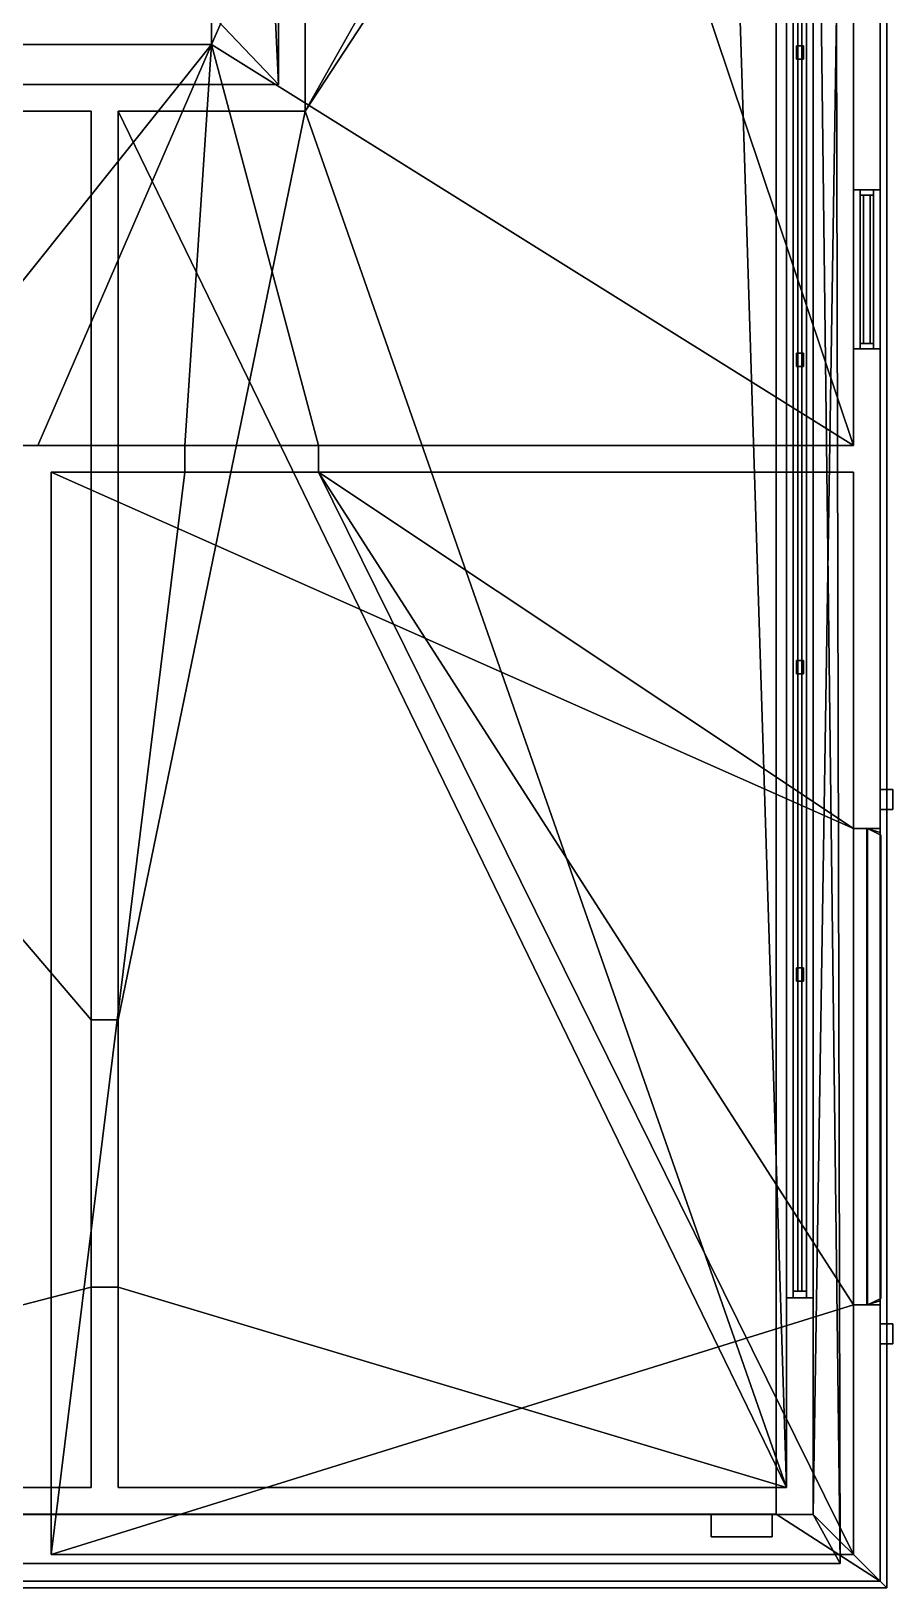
# Model space of a CAD drawing. Extents: x -7.1 to 5.5, y -11 to 12.
# Drawn here: x -0.96 to 5.48, y -11.05 to 0.6 of the extents above; entities that cross this region are included whole.
import ezdxf

# ---------------------------------------------------------------- set-up
doc = ezdxf.new("R2010")
doc.units = 0

msp = doc.modelspace()

# ---------------------------------------------------------------- linework, layer by layer
for points in [[(4.89, 7.2, 0.095), (4.89, 5.7, 0.095), (5.09, -10.867, 0.095), (5.04, 10.1, 0.095)], [(5.09, -10.867, 0.095), (5.09, -10.867, -0.005), (5.04, 10.1, -0.005), (5.04, 10.1, 0.095)], [(4.89, 7.2, 3.095), (4.89, 9.9, 3.295), (4.89, -10.5, 3.295), (4.89, 5.7, 3.095)], [(4.89, 9.9, 3.295), (5.14, 7.7, 3.295), (5.14, 5.7, 3.295), (4.89, -10.5, 3.295)], [(5.39, 5.7, 15.57), (5.44, 5.75, 15.57), (5.44, -11.05, 15.57), (5.39, -11, 15.57)], [(5.39, -11, 15.7), (5.44, -11.05, 15.7), (5.44, 5.75, 15.7), (5.39, 5.7, 15.7)], [(5.44, 5.75, 15.57), (5.44, 5.75, 15.7), (5.44, -11.05, 15.7), (5.44, -11.05, 15.57)], [(0.39, 0.5, 6.495), (0.39, 0.5, 3.495), (0.39, 5.7, 3.495), (0.39, 5.7, 6.495)], [(2.54, 5.4, 6.495), (0.39, 0.5, 6.495), (0.39, 5.7, 6.495)], [(2.54, 5.4, 3.495), (0.39, 5.7, 3.495), (0.39, 0.5, 3.495)], [(0.39, 0.5, 10.095), (0.39, 0.5, 7.095), (0.39, 5.7, 7.095), (0.39, 5.7, 10.095)], [(2.54, 5.4, 10.095), (0.39, 0.5, 10.095), (0.39, 5.7, 10.095)], [(2.54, 5.4, 7.095), (0.39, 5.7, 7.095), (0.39, 0.5, 7.095)], [(0.39, 0.5, 13.695), (0.39, 0.5, 10.695), (0.39, 5.7, 10.695), (0.39, 5.7, 13.695)], [(2.54, 5.4, 13.695), (0.39, 0.5, 13.695), (0.39, 5.7, 13.695)], [(2.54, 5.4, 10.695), (0.39, 5.7, 10.695), (0.39, 0.5, 10.695)], [(1.09, 0, 3.095), (1.09, 5.7, 3.095), (4.19, 5.5, 3.095)], [(1.09, 0, 0.095), (4.19, 5.5, 0.095), (4.19, 5.7, 0.095), (1.09, 5.7, 0.095)], [(1.09, 0, 3.095), (1.09, 0, 0.095), (1.09, 5.7, 0.095), (1.09, 5.7, 3.095)], [(5.39, -11, 15.826), (5.39, 5.7, 15.826), (4.612, 5.199, 15.826), (4.612, -10.499, 15.826)], [(4.89, 5.7, 3.095), (4.89, -10.5, 3.295), (4.89, -8.88, 2.87), (4.89, 5.13, 2.87)], [(4.89, -10.5, 3.295), (5.14, 5.7, 3.295), (5.39, 5.7, 3.295), (5.39, -11, 3.295)], [(4.89, -10.5, 0.095), (4.89, 5.7, 0.095), (4.89, 5.13, 0.42), (4.89, -8.88, 0.42)], [(4.89, 5.7, 0.095), (4.89, -10.5, 0.095), (5.09, -10.867, 0.095)], [(5.39, 5.7, 3.295), (5.39, 5.7, 3.495), (5.39, -11, 3.495), (5.39, -11, 3.295)], [(5.39, 5.7, 14.295), (5.39, 5.7, 15.826), (5.39, -11, 15.826), (5.39, -11, 14.295)], [(0.89, 0.2, 3.095), (-1.11, 2.3, 3.095), (-1.11, 5.5, 3.095), (0.89, 5.5, 3.095)], [(0.64, 5.5, 0.095), (-0.36, 5.5, 0.095), (-1.11, 2.3, 0.095), (0.89, 0.2, 0.095)], [(0.89, 0.2, 0.095), (0.89, 5.5, 0.095), (0.64, 5.5, 0.095)], [(0.89, 0.2, 0.095), (0.89, 0.2, 3.095), (0.89, 5.5, 3.095), (0.89, 5.5, 0.095)], [(1.09, 0, 3.095), (4.19, 5.5, 3.095), (4.69, 5.5, 3.095)], [(4.69, -10.3, 3.095), (1.09, 0, 3.095), (4.69, 5.5, 3.095)], [(4.69, -10.3, 0.095), (4.19, 5.5, 0.095), (1.09, 0, 0.095)], [(4.69, -10.3, 0.095), (4.69, 5.5, 0.095), (4.19, 5.5, 0.095)], [(4.69, -10.3, 3.095), (4.69, 5.5, 3.095), (4.69, 5.13, 2.87), (4.69, -8.88, 2.87)], [(4.69, -10.3, 0.095), (4.69, -8.88, 0.42), (4.69, 5.13, 0.42), (4.69, 5.5, 0.095)], [(2.54, 5.4, 6.495), (5.19, -2.5, 6.495), (0.39, 0.5, 6.495)], [(5.19, -2.5, 3.495), (2.54, 5.4, 3.495), (0.39, 0.5, 3.495)], [(2.54, 5.4, 10.095), (5.19, -2.5, 10.095), (0.39, 0.5, 10.095)], [(5.19, -2.5, 7.095), (2.54, 5.4, 7.095), (0.39, 0.5, 7.095)], [(2.54, 5.4, 13.695), (5.19, -2.5, 13.695), (0.39, 0.5, 13.695)], [(5.19, -2.5, 10.695), (2.54, 5.4, 10.695), (0.39, 0.5, 10.695)], [(5.19, -2.5, 3.495), (5.19, 1.45, 3.495), (2.54, 5.4, 3.495)], [(5.19, 1.45, 6.495), (5.19, -2.5, 6.495), (2.54, 5.4, 6.495)], [(5.19, -2.5, 7.095), (5.19, 1.45, 7.095), (2.54, 5.4, 7.095)], [(5.19, 1.45, 10.095), (5.19, -2.5, 10.095), (2.54, 5.4, 10.095)], [(5.19, -2.5, 10.695), (5.19, 1.45, 10.695), (2.54, 5.4, 10.695)], [(5.19, 1.45, 13.695), (5.19, -2.5, 13.695), (2.54, 5.4, 13.695)], [(-6.232, -10.499, 16.276), (4.612, -10.499, 16.276), (4.612, 5.199, 16.276), (-6.232, 5.199, 16.276)], [(4.612, 5.199, 15.826), (4.612, 5.199, 16.276), (4.612, -10.499, 16.276), (4.612, -10.499, 15.826)], [(4.89, -8.88, 2.87), (4.69, -8.88, 2.87), (4.69, 5.13, 2.87), (4.89, 5.13, 2.87)], [(4.89, -8.88, 0.42), (4.89, 5.13, 0.42), (4.69, 5.13, 0.42), (4.69, -8.88, 0.42)], [(4.74, 5.13, 2.87), (4.74, 5.08, 2.82), (4.74, -8.83, 2.82), (4.74, -8.88, 2.87)], [(4.74, -8.88, 0.42), (4.74, -8.83, 0.47), (4.74, 5.08, 0.47), (4.74, 5.13, 0.42)], [(4.84, -8.88, 2.87), (4.84, -8.83, 2.82), (4.84, 5.08, 2.82), (4.84, 5.13, 2.87)], [(4.84, 5.13, 0.42), (4.84, 5.08, 0.47), (4.84, -8.83, 0.47), (4.84, -8.88, 0.42)], [(4.74, 5.08, 0.47), (4.74, -8.83, 0.47), (4.84, -8.83, 0.47), (4.84, 5.08, 0.47)], [(4.84, -8.83, 2.82), (4.74, -8.83, 2.82), (4.74, 5.08, 2.82), (4.84, 5.08, 2.82)], [(4.775, -8.83, 0.47), (4.775, -8.83, 2.82), (4.775, 5.08, 2.82), (4.775, 5.08, 0.47)], [(4.805, -8.83, 0.47), (4.775, -8.83, 0.47), (4.775, 5.08, 0.47), (4.805, 5.08, 0.47)], [(4.805, -8.83, 2.82), (4.805, 5.08, 2.82), (4.775, 5.08, 2.82), (4.775, -8.83, 2.82)], [(4.805, 5.08, 0.47), (4.805, 5.08, 2.82), (4.805, -8.83, 2.82), (4.805, -8.83, 0.47)], [(-6.31, 0.2, 3.095), (-6.31, 2.3, 3.095), (-1.11, 2.3, 3.095), (0.89, 0.2, 3.095)], [(0.89, 0.2, 0.095), (-1.11, 2.3, 0.095), (-6.31, 2.3, 0.095), (-6.31, 0.2, 0.095)], [(5.19, -2.5, 3.495), (5.19, -1.778, 4.317), (5.19, -0.588, 4.317), (5.19, 1.45, 3.495)], [(5.19, 1.45, 6.495), (5.19, -0.588, 5.673), (5.19, -1.778, 5.673), (5.19, -2.5, 6.495)], [(5.19, 1.45, 3.495), (5.19, -0.588, 4.317), (5.19, -0.588, 5.673), (5.19, 1.45, 6.495)], [(5.19, -2.5, 7.095), (5.19, -1.778, 7.917), (5.19, -0.588, 7.917), (5.19, 1.45, 7.095)], [(5.19, 1.45, 10.095), (5.19, -0.588, 9.273), (5.19, -1.778, 9.273), (5.19, -2.5, 10.095)], [(5.19, 1.45, 7.095), (5.19, -0.588, 7.917), (5.19, -0.588, 9.273), (5.19, 1.45, 10.095)], [(5.19, -2.5, 10.695), (5.19, -1.778, 11.517), (5.19, -0.588, 11.517), (5.19, 1.45, 10.695)], [(5.19, 1.45, 13.695), (5.19, -0.588, 12.873), (5.19, -1.778, 12.873), (5.19, -2.5, 13.695)], [(5.19, 1.45, 10.695), (5.19, -0.588, 11.517), (5.19, -0.588, 12.873), (5.19, 1.45, 13.695)], [(5.39, 1.45, 7.095), (5.39, -0.588, 5.673), (5.39, -0.588, 4.317), (5.39, 1.45, 3.495)], [(5.39, 1.45, 3.495), (5.39, -0.588, 4.317), (5.39, -1.778, 4.317), (5.39, -5.367, 3.495)], [(5.39, -5.367, 7.095), (5.39, -1.778, 5.673), (5.39, -0.588, 5.673), (5.39, 1.45, 7.095)], [(5.39, 1.45, 10.695), (5.39, -0.588, 9.273), (5.39, -0.588, 7.917), (5.39, 1.45, 7.095)], [(5.39, 1.45, 7.095), (5.39, -0.588, 7.917), (5.39, -1.778, 7.917), (5.39, -5.367, 7.095)], [(5.39, -5.367, 10.695), (5.39, -1.778, 9.273), (5.39, -0.588, 9.273), (5.39, 1.45, 10.695)], [(5.39, 1.45, 10.695), (5.39, -0.588, 11.517), (5.39, -1.778, 11.517), (5.39, -5.367, 10.695)], [(5.39, 1.45, 14.295), (5.39, -0.588, 12.873), (5.39, -0.588, 11.517), (5.39, 1.45, 10.695)], [(5.39, -5.367, 14.295), (5.39, -1.778, 12.873), (5.39, -0.588, 12.873), (5.39, 1.45, 14.295)], [(-6.81, 0.5, 6.495), (-6.81, 0.5, 3.531), (0.39, 0.5, 3.495), (0.39, 0.5, 6.495)], [(0.39, 0.5, 3.495), (-6.81, 0.5, 3.531), (-3.01, -2.5, 3.495), (-2.01, -2.5, 3.495)], [(-0.91, -2.5, 6.495), (-6.81, -2.5, 6.495), (-6.81, 0.5, 6.495), (0.39, 0.5, 6.495)], [(-6.81, 0.5, 10.095), (-6.81, 0.5, 7.131), (0.39, 0.5, 7.095), (0.39, 0.5, 10.095)], [(0.39, 0.5, 7.095), (-6.81, 0.5, 7.131), (-3.01, -2.5, 7.095), (-2.01, -2.5, 7.095)], [(-0.91, -2.5, 10.095), (-6.81, -2.5, 10.095), (-6.81, 0.5, 10.095), (0.39, 0.5, 10.095)], [(-6.81, 0.5, 13.695), (-6.81, 0.5, 10.731), (0.39, 0.5, 10.695), (0.39, 0.5, 13.695)], [(0.39, 0.5, 10.695), (-6.81, 0.5, 10.731), (-3.01, -2.5, 10.695), (-2.01, -2.5, 10.695)], [(-0.91, -2.5, 13.695), (-6.81, -2.5, 13.695), (-6.81, 0.5, 13.695), (0.39, 0.5, 13.695)], [(-2.01, -2.5, 3.495), (0.19, -2.5, 3.495), (0.39, 0.5, 3.495)], [(-2.01, -2.5, 7.095), (0.19, -2.5, 7.095), (0.39, 0.5, 7.095)], [(-2.01, -2.5, 10.695), (0.19, -2.5, 10.695), (0.39, 0.5, 10.695)], [(5.19, -2.5, 6.495), (-0.91, -2.5, 6.495), (0.39, 0.5, 6.495)], [(5.19, -2.5, 10.095), (-0.91, -2.5, 10.095), (0.39, 0.5, 10.095)], [(5.19, -2.5, 13.695), (-0.91, -2.5, 13.695), (0.39, 0.5, 13.695)], [(0.19, -2.5, 3.495), (1.19, -2.5, 3.495), (0.39, 0.5, 3.495)], [(0.19, -2.5, 7.095), (1.19, -2.5, 7.095), (0.39, 0.5, 7.095)], [(0.19, -2.5, 10.695), (1.19, -2.5, 10.695), (0.39, 0.5, 10.695)], [(1.19, -2.5, 3.495), (5.19, -2.5, 3.495), (0.39, 0.5, 3.495)], [(1.19, -2.5, 7.095), (5.19, -2.5, 7.095), (0.39, 0.5, 7.095)], [(1.19, -2.5, 10.695), (5.19, -2.5, 10.695), (0.39, 0.5, 10.695)], [(4.763, 0.39, 2.82), (4.763, 0.49, 2.82), (4.763, 0.49, 0.47), (4.763, 0.39, 0.47)], [(4.763, 0.49, 2.82), (4.817, 0.49, 2.82), (4.817, 0.49, 0.47), (4.763, 0.49, 0.47)], [(4.817, 0.39, 0.47), (4.817, 0.49, 0.47), (4.817, 0.49, 2.82), (4.817, 0.39, 2.82)], [(4.763, 0.39, 2.82), (4.763, 0.39, 0.47), (4.817, 0.39, 0.47), (4.817, 0.39, 2.82)], [(-6.31, 0.2, 0.095), (-6.31, 0.2, 3.095), (0.89, 0.2, 3.095), (0.89, 0.2, 0.095)], [(-6.31, -10.3, 3.095), (-6.31, 0, 3.095), (-0.51, 0, 3.095), (-0.51, -10.3, 3.095)], [(-6.31, -10.3, 0.095), (-0.51, -8.8, 0.095), (-0.51, -6.8, 0.095), (-6.31, 0, 0.095)], [(-6.31, 0, 0.095), (-0.51, -6.8, 0.095), (-0.51, 0, 0.095)], [(-6.31, 0, 3.095), (-6.31, 0, 0.095), (-0.51, 0, 0.095), (-0.51, 0, 3.095)], [(-0.51, 0, 3.095), (-0.51, -6.8, 2.095), (-0.51, -8.8, 2.095), (-0.51, -10.3, 3.095)], [(-0.51, -6.8, 0.095), (-0.51, -6.8, 2.095), (-0.51, 0, 0.095)], [(-0.51, -6.8, 2.095), (-0.51, 0, 3.095), (-0.51, 0, 0.095)], [(4.69, -10.3, 3.095), (-0.31, 0, 3.095), (1.09, 0, 3.095)], [(4.69, -10.3, 3.095), (-0.31, -10.3, 3.095), (-0.31, 0, 3.095)], [(-0.31, -6.8, 0.095), (-0.31, -8.8, 0.095), (4.69, -10.3, 0.095), (1.09, 0, 0.095)], [(-0.31, 0, 0.095), (-0.31, -6.8, 0.095), (1.09, 0, 0.095)], [(-0.31, 0, 3.095), (-0.31, 0, 0.095), (1.09, 0, 0.095), (1.09, 0, 3.095)], [(-0.31, 0, 3.095), (-0.31, -6.8, 2.095), (-0.31, -6.8, 0.095), (-0.31, 0, 0.095)], [(-0.31, 0, 3.095), (-0.31, -10.3, 3.095), (-0.31, -8.8, 2.095), (-0.31, -6.8, 2.095)], [(5.19, -0.588, 4.317), (5.19, -1.778, 4.317), (5.39, -1.778, 4.317), (5.39, -0.588, 4.317)], [(5.19, -0.588, 4.317), (5.39, -0.588, 4.317), (5.39, -0.588, 5.673), (5.19, -0.588, 5.673)], [(5.19, -1.778, 5.673), (5.19, -0.588, 5.673), (5.39, -0.588, 5.673), (5.39, -1.778, 5.673)], [(5.19, -0.588, 7.917), (5.19, -1.778, 7.917), (5.39, -1.778, 7.917), (5.39, -0.588, 7.917)], [(5.19, -0.588, 7.917), (5.39, -0.588, 7.917), (5.39, -0.588, 9.273), (5.19, -0.588, 9.273)], [(5.19, -1.778, 9.273), (5.19, -0.588, 9.273), (5.39, -0.588, 9.273), (5.39, -1.778, 9.273)], [(5.19, -0.588, 11.517), (5.19, -1.778, 11.517), (5.39, -1.778, 11.517), (5.39, -0.588, 11.517)], [(5.19, -0.588, 11.517), (5.39, -0.588, 11.517), (5.39, -0.588, 12.873), (5.19, -0.588, 12.873)], [(5.19, -1.778, 12.873), (5.19, -0.588, 12.873), (5.39, -0.588, 12.873), (5.39, -1.778, 12.873)], [(5.24, -0.588, 4.317), (5.24, -0.628, 4.357), (5.24, -0.628, 5.633), (5.24, -0.588, 5.673)], [(5.24, -0.588, 5.673), (5.24, -0.628, 5.633), (5.24, -1.738, 5.633), (5.24, -1.778, 5.673)], [(5.24, -1.778, 4.317), (5.24, -1.738, 4.357), (5.24, -0.628, 4.357), (5.24, -0.588, 4.317)], [(5.24, -0.588, 7.917), (5.24, -0.628, 7.957), (5.24, -0.628, 9.233), (5.24, -0.588, 9.273)], [(5.24, -0.588, 9.273), (5.24, -0.628, 9.233), (5.24, -1.738, 9.233), (5.24, -1.778, 9.273)], [(5.24, -1.778, 7.917), (5.24, -1.738, 7.957), (5.24, -0.628, 7.957), (5.24, -0.588, 7.917)], [(5.24, -0.588, 11.517), (5.24, -0.628, 11.557), (5.24, -0.628, 12.833), (5.24, -0.588, 12.873)], [(5.24, -0.588, 12.873), (5.24, -0.628, 12.833), (5.24, -1.738, 12.833), (5.24, -1.778, 12.873)], [(5.24, -1.778, 11.517), (5.24, -1.738, 11.557), (5.24, -0.628, 11.557), (5.24, -0.588, 11.517)], [(5.24, -0.628, 4.357), (5.34, -0.628, 4.357), (5.34, -0.628, 5.633), (5.24, -0.628, 5.633)], [(5.24, -1.738, 5.633), (5.24, -0.628, 5.633), (5.34, -0.628, 5.633), (5.34, -1.738, 5.633)], [(5.24, -0.628, 4.357), (5.24, -1.738, 4.357), (5.34, -1.738, 4.357), (5.34, -0.628, 4.357)], [(5.24, -0.628, 7.957), (5.34, -0.628, 7.957), (5.34, -0.628, 9.233), (5.24, -0.628, 9.233)], [(5.24, -1.738, 9.233), (5.24, -0.628, 9.233), (5.34, -0.628, 9.233), (5.34, -1.738, 9.233)], [(5.24, -0.628, 7.957), (5.24, -1.738, 7.957), (5.34, -1.738, 7.957), (5.34, -0.628, 7.957)], [(5.24, -0.628, 11.557), (5.34, -0.628, 11.557), (5.34, -0.628, 12.833), (5.24, -0.628, 12.833)], [(5.24, -1.738, 12.833), (5.24, -0.628, 12.833), (5.34, -0.628, 12.833), (5.34, -1.738, 12.833)], [(5.24, -0.628, 11.557), (5.24, -1.738, 11.557), (5.34, -1.738, 11.557), (5.34, -0.628, 11.557)], [(5.265, -0.628, 4.357), (5.265, -1.738, 4.357), (5.265, -1.738, 5.633), (5.265, -0.628, 5.633)], [(5.265, -0.628, 4.357), (5.315, -0.628, 4.357), (5.315, -1.738, 4.357), (5.265, -1.738, 4.357)], [(5.265, -0.628, 4.357), (5.265, -0.628, 5.633), (5.315, -0.628, 5.633), (5.315, -0.628, 4.357)], [(5.265, -1.738, 5.633), (5.315, -1.738, 5.633), (5.315, -0.628, 5.633), (5.265, -0.628, 5.633)], [(5.265, -0.628, 7.957), (5.265, -1.738, 7.957), (5.265, -1.738, 9.233), (5.265, -0.628, 9.233)], [(5.265, -0.628, 7.957), (5.315, -0.628, 7.957), (5.315, -1.738, 7.957), (5.265, -1.738, 7.957)], [(5.265, -0.628, 7.957), (5.265, -0.628, 9.233), (5.315, -0.628, 9.233), (5.315, -0.628, 7.957)], [(5.265, -1.738, 9.233), (5.315, -1.738, 9.233), (5.315, -0.628, 9.233), (5.265, -0.628, 9.233)], [(5.265, -0.628, 11.557), (5.265, -1.738, 11.557), (5.265, -1.738, 12.833), (5.265, -0.628, 12.833)], [(5.265, -0.628, 11.557), (5.315, -0.628, 11.557), (5.315, -1.738, 11.557), (5.265, -1.738, 11.557)], [(5.265, -0.628, 11.557), (5.265, -0.628, 12.833), (5.315, -0.628, 12.833), (5.315, -0.628, 11.557)], [(5.265, -1.738, 12.833), (5.315, -1.738, 12.833), (5.315, -0.628, 12.833), (5.265, -0.628, 12.833)], [(5.315, -1.738, 4.357), (5.315, -0.628, 4.357), (5.315, -0.628, 5.633), (5.315, -1.738, 5.633)], [(5.315, -1.738, 7.957), (5.315, -0.628, 7.957), (5.315, -0.628, 9.233), (5.315, -1.738, 9.233)], [(5.315, -1.738, 11.557), (5.315, -0.628, 11.557), (5.315, -0.628, 12.833), (5.315, -1.738, 12.833)], [(5.34, -0.588, 4.317), (5.34, -0.628, 4.357), (5.34, -1.738, 4.357), (5.34, -1.778, 4.317)], [(5.34, -1.778, 5.673), (5.34, -1.738, 5.633), (5.34, -0.628, 5.633), (5.34, -0.588, 5.673)], [(5.34, -0.588, 5.673), (5.34, -0.628, 5.633), (5.34, -0.628, 4.357), (5.34, -0.588, 4.317)], [(5.34, -0.588, 7.917), (5.34, -0.628, 7.957), (5.34, -1.738, 7.957), (5.34, -1.778, 7.917)], [(5.34, -1.778, 9.273), (5.34, -1.738, 9.233), (5.34, -0.628, 9.233), (5.34, -0.588, 9.273)], [(5.34, -0.588, 9.273), (5.34, -0.628, 9.233), (5.34, -0.628, 7.957), (5.34, -0.588, 7.917)], [(5.34, -0.588, 11.517), (5.34, -0.628, 11.557), (5.34, -1.738, 11.557), (5.34, -1.778, 11.517)], [(5.34, -1.778, 12.873), (5.34, -1.738, 12.833), (5.34, -0.628, 12.833), (5.34, -0.588, 12.873)], [(5.34, -0.588, 12.873), (5.34, -0.628, 12.833), (5.34, -0.628, 11.557), (5.34, -0.588, 11.517)], [(5.24, -1.738, 4.357), (5.24, -1.738, 5.633), (5.34, -1.738, 5.633), (5.34, -1.738, 4.357)], [(5.24, -1.778, 5.673), (5.24, -1.738, 5.633), (5.24, -1.738, 4.357), (5.24, -1.778, 4.317)], [(5.24, -1.738, 7.957), (5.24, -1.738, 9.233), (5.34, -1.738, 9.233), (5.34, -1.738, 7.957)], [(5.24, -1.778, 9.273), (5.24, -1.738, 9.233), (5.24, -1.738, 7.957), (5.24, -1.778, 7.917)], [(5.24, -1.738, 11.557), (5.24, -1.738, 12.833), (5.34, -1.738, 12.833), (5.34, -1.738, 11.557)], [(5.24, -1.778, 12.873), (5.24, -1.738, 12.833), (5.24, -1.738, 11.557), (5.24, -1.778, 11.517)], [(5.265, -1.738, 4.357), (5.315, -1.738, 4.357), (5.315, -1.738, 5.633), (5.265, -1.738, 5.633)], [(5.265, -1.738, 7.957), (5.315, -1.738, 7.957), (5.315, -1.738, 9.233), (5.265, -1.738, 9.233)], [(5.265, -1.738, 11.557), (5.315, -1.738, 11.557), (5.315, -1.738, 12.833), (5.265, -1.738, 12.833)], [(5.34, -1.778, 4.317), (5.34, -1.738, 4.357), (5.34, -1.738, 5.633), (5.34, -1.778, 5.673)], [(5.34, -1.778, 7.917), (5.34, -1.738, 7.957), (5.34, -1.738, 9.233), (5.34, -1.778, 9.273)], [(5.34, -1.778, 11.517), (5.34, -1.738, 11.557), (5.34, -1.738, 12.833), (5.34, -1.778, 12.873)], [(4.763, -1.81, 2.82), (4.817, -1.81, 2.82), (4.817, -1.81, 0.47), (4.763, -1.81, 0.47)], [(4.763, -1.91, 2.82), (4.763, -1.81, 2.82), (4.763, -1.81, 0.47), (4.763, -1.91, 0.47)], [(4.817, -1.91, 0.47), (4.817, -1.81, 0.47), (4.817, -1.81, 2.82), (4.817, -1.91, 2.82)], [(5.19, -2.5, 6.495), (5.19, -1.778, 5.673), (5.19, -1.778, 4.317), (5.19, -2.5, 3.495)], [(5.19, -1.778, 4.317), (5.19, -1.778, 5.673), (5.39, -1.778, 5.673), (5.39, -1.778, 4.317)], [(5.19, -2.5, 10.095), (5.19, -1.778, 9.273), (5.19, -1.778, 7.917), (5.19, -2.5, 7.095)], [(5.19, -1.778, 7.917), (5.19, -1.778, 9.273), (5.39, -1.778, 9.273), (5.39, -1.778, 7.917)], [(5.19, -2.5, 13.695), (5.19, -1.778, 12.873), (5.19, -1.778, 11.517), (5.19, -2.5, 10.695)], [(5.19, -1.778, 11.517), (5.19, -1.778, 12.873), (5.39, -1.778, 12.873), (5.39, -1.778, 11.517)], [(5.39, -5.367, 3.495), (5.39, -1.778, 4.317), (5.39, -1.778, 5.673), (5.39, -5.367, 7.095)], [(5.39, -5.367, 7.095), (5.39, -1.778, 7.917), (5.39, -1.778, 9.273), (5.39, -5.367, 10.695)], [(5.39, -5.367, 10.695), (5.39, -1.778, 11.517), (5.39, -1.778, 12.873), (5.39, -5.367, 14.295)], [(4.763, -1.91, 2.82), (4.763, -1.91, 0.47), (4.817, -1.91, 0.47), (4.817, -1.91, 2.82)], [(-3.01, -2.5, 5.495), (-6.81, -2.5, 6.495), (-0.91, -2.5, 6.495), (-2.01, -2.5, 5.495)], [(-3.01, -2.5, 9.095), (-6.81, -2.5, 10.095), (-0.91, -2.5, 10.095), (-2.01, -2.5, 9.095)], [(-3.01, -2.5, 12.695), (-6.81, -2.5, 13.695), (-0.91, -2.5, 13.695), (-2.01, -2.5, 12.695)], [(-2.01, -2.5, 3.495), (-2.01, -2.5, 5.495), (0.19, -2.5, 5.495), (0.19, -2.5, 3.495)], [(-2.01, -2.5, 5.495), (-0.91, -2.5, 6.495), (0.19, -2.5, 5.495)], [(-2.01, -2.5, 7.095), (-2.01, -2.5, 9.095), (0.19, -2.5, 9.095), (0.19, -2.5, 7.095)], [(-2.01, -2.5, 9.095), (-0.91, -2.5, 10.095), (0.19, -2.5, 9.095)], [(-2.01, -2.5, 10.695), (-2.01, -2.5, 12.695), (0.19, -2.5, 12.695), (0.19, -2.5, 10.695)], [(-2.01, -2.5, 12.695), (-0.91, -2.5, 13.695), (0.19, -2.5, 12.695)], [(5.19, -2.5, 6.495), (1.19, -2.5, 5.495), (0.19, -2.5, 5.495), (-0.91, -2.5, 6.495)], [(5.19, -2.5, 10.095), (1.19, -2.5, 9.095), (0.19, -2.5, 9.095), (-0.91, -2.5, 10.095)], [(5.19, -2.5, 13.695), (1.19, -2.5, 12.695), (0.19, -2.5, 12.695), (-0.91, -2.5, 13.695)], [(0.19, -2.5, 3.495), (0.19, -2.5, 5.495), (0.19, -2.7, 5.495), (0.19, -2.7, 3.495)], [(0.19, -2.5, 3.495), (0.19, -2.7, 3.495), (1.19, -2.7, 3.495), (1.19, -2.5, 3.495)], [(1.19, -2.5, 5.495), (1.19, -2.7, 5.495), (0.19, -2.7, 5.495), (0.19, -2.5, 5.495)], [(0.19, -2.5, 7.095), (0.19, -2.5, 9.095), (0.19, -2.7, 9.095), (0.19, -2.7, 7.095)], [(0.19, -2.5, 7.095), (0.19, -2.7, 7.095), (1.19, -2.7, 7.095), (1.19, -2.5, 7.095)], [(1.19, -2.5, 9.095), (1.19, -2.7, 9.095), (0.19, -2.7, 9.095), (0.19, -2.5, 9.095)], [(0.19, -2.5, 10.695), (0.19, -2.5, 12.695), (0.19, -2.7, 12.695), (0.19, -2.7, 10.695)], [(0.19, -2.5, 10.695), (0.19, -2.7, 10.695), (1.19, -2.7, 10.695), (1.19, -2.5, 10.695)], [(1.19, -2.5, 12.695), (1.19, -2.7, 12.695), (0.19, -2.7, 12.695), (0.19, -2.5, 12.695)], [(1.19, -2.5, 5.495), (5.19, -2.5, 6.495), (5.19, -2.5, 3.495)], [(1.19, -2.5, 3.495), (1.19, -2.5, 5.495), (5.19, -2.5, 3.495)], [(1.19, -2.7, 3.495), (1.19, -2.7, 5.495), (1.19, -2.5, 5.495), (1.19, -2.5, 3.495)], [(1.19, -2.5, 9.095), (5.19, -2.5, 10.095), (5.19, -2.5, 7.095)], [(1.19, -2.5, 7.095), (1.19, -2.5, 9.095), (5.19, -2.5, 7.095)], [(1.19, -2.7, 7.095), (1.19, -2.7, 9.095), (1.19, -2.5, 9.095), (1.19, -2.5, 7.095)], [(1.19, -2.5, 12.695), (5.19, -2.5, 13.695), (5.19, -2.5, 10.695)], [(1.19, -2.5, 10.695), (1.19, -2.5, 12.695), (5.19, -2.5, 10.695)], [(1.19, -2.7, 10.695), (1.19, -2.7, 12.695), (1.19, -2.5, 12.695), (1.19, -2.5, 10.695)], [(1.19, -2.7, 3.495), (0.19, -2.7, 3.495), (-0.81, -10.8, 3.495), (5.19, -10.8, 3.495)], [(0.19, -2.7, 3.495), (-0.81, -2.7, 3.495), (-0.81, -10.8, 3.495)], [(-0.81, -2.7, 3.495), (0.19, -2.7, 3.495), (0.19, -2.7, 5.495), (-0.81, -2.7, 6.895)], [(-0.81, -2.7, 6.895), (0.19, -2.7, 5.495), (1.19, -2.7, 5.495), (5.19, -2.7, 6.895)], [(-0.81, -10.8, 6.895), (-0.81, -10.8, 3.495), (-0.81, -2.7, 3.495), (-0.81, -2.7, 6.895)], [(5.19, -5.367, 6.895), (5.19, -8.933, 6.895), (-0.81, -10.8, 6.895), (-0.81, -2.7, 6.895)], [(5.19, -2.7, 6.895), (5.19, -5.367, 6.895), (-0.81, -2.7, 6.895)], [(1.19, -2.7, 7.095), (0.19, -2.7, 7.095), (-0.81, -10.8, 7.095), (5.19, -10.8, 7.095)], [(0.19, -2.7, 7.095), (-0.81, -2.7, 7.095), (-0.81, -10.8, 7.095)], [(-0.81, -2.7, 7.095), (0.19, -2.7, 7.095), (0.19, -2.7, 9.095), (-0.81, -2.7, 10.495)], [(-0.81, -2.7, 10.495), (0.19, -2.7, 9.095), (1.19, -2.7, 9.095), (5.19, -2.7, 10.495)], [(-0.81, -10.8, 10.495), (-0.81, -10.8, 7.095), (-0.81, -2.7, 7.095), (-0.81, -2.7, 10.495)], [(5.19, -5.367, 10.495), (5.19, -8.933, 10.495), (-0.81, -10.8, 10.495), (-0.81, -2.7, 10.495)], [(5.19, -2.7, 10.495), (5.19, -5.367, 10.495), (-0.81, -2.7, 10.495)], [(1.19, -2.7, 10.695), (0.19, -2.7, 10.695), (-0.81, -10.8, 10.695), (5.19, -10.8, 10.695)], [(0.19, -2.7, 10.695), (-0.81, -2.7, 10.695), (-0.81, -10.8, 10.695)], [(-0.81, -2.7, 10.695), (0.19, -2.7, 10.695), (0.19, -2.7, 12.695), (-0.81, -2.7, 14.095)], [(-0.81, -2.7, 14.095), (0.19, -2.7, 12.695), (1.19, -2.7, 12.695), (5.19, -2.7, 14.095)], [(-0.81, -10.8, 14.095), (-0.81, -10.8, 10.695), (-0.81, -2.7, 10.695), (-0.81, -2.7, 14.095)], [(5.19, -5.367, 14.095), (5.19, -8.933, 14.095), (-0.81, -10.8, 14.095), (-0.81, -2.7, 14.095)], [(5.19, -2.7, 14.095), (5.19, -5.367, 14.095), (-0.81, -2.7, 14.095)], [(1.19, -2.7, 3.495), (5.19, -2.7, 3.495), (5.19, -2.7, 6.895), (1.19, -2.7, 5.495)], [(5.19, -10.8, 3.495), (5.19, -8.933, 3.495), (1.19, -2.7, 3.495)], [(5.19, -8.933, 3.495), (5.19, -5.367, 3.495), (1.19, -2.7, 3.495)], [(5.19, -5.367, 3.495), (5.19, -2.7, 3.495), (1.19, -2.7, 3.495)], [(1.19, -2.7, 7.095), (5.19, -2.7, 7.095), (5.19, -2.7, 10.495), (1.19, -2.7, 9.095)], [(5.19, -10.8, 7.095), (5.19, -8.933, 7.095), (1.19, -2.7, 7.095)], [(5.19, -8.933, 7.095), (5.19, -5.367, 7.095), (1.19, -2.7, 7.095)], [(5.19, -5.367, 7.095), (5.19, -2.7, 7.095), (1.19, -2.7, 7.095)], [(1.19, -2.7, 10.695), (5.19, -2.7, 10.695), (5.19, -2.7, 14.095), (1.19, -2.7, 12.695)], [(5.19, -10.8, 10.695), (5.19, -8.933, 10.695), (1.19, -2.7, 10.695)], [(5.19, -8.933, 10.695), (5.19, -5.367, 10.695), (1.19, -2.7, 10.695)], [(5.19, -5.367, 10.695), (5.19, -2.7, 10.695), (1.19, -2.7, 10.695)], [(5.19, -5.367, 6.895), (5.19, -2.7, 6.895), (5.19, -2.7, 3.495), (5.19, -5.367, 3.495)], [(5.19, -5.367, 10.495), (5.19, -2.7, 10.495), (5.19, -2.7, 7.095), (5.19, -5.367, 7.095)], [(5.19, -5.367, 14.095), (5.19, -2.7, 14.095), (5.19, -2.7, 10.695), (5.19, -5.367, 10.695)], [(4.763, -4.21, 2.82), (4.763, -4.11, 2.82), (4.763, -4.11, 0.47), (4.763, -4.21, 0.47)], [(4.763, -4.11, 2.82), (4.817, -4.11, 2.82), (4.817, -4.11, 0.47), (4.763, -4.11, 0.47)], [(4.817, -4.21, 0.47), (4.817, -4.11, 0.47), (4.817, -4.11, 2.82), (4.817, -4.21, 2.82)], [(4.763, -4.21, 2.82), (4.763, -4.21, 0.47), (4.817, -4.21, 0.47), (4.817, -4.21, 2.82)], [(5.39, -5.224, 7.095), (5.485, -5.224, 6.99), (5.485, -5.075, 6.99), (5.39, -5.075, 7.095)], [(5.39, -5.075, 7.095), (5.485, -5.075, 6.99), (5.485, -5.075, 3.601), (5.39, -5.075, 3.495)], [(5.39, -5.075, 3.495), (5.485, -5.075, 3.601), (5.485, -5.224, 3.601), (5.39, -5.224, 3.495)], [(5.39, -5.224, 10.695), (5.485, -5.224, 10.59), (5.485, -5.075, 10.59), (5.39, -5.075, 10.695)], [(5.39, -5.075, 10.695), (5.485, -5.075, 10.59), (5.485, -5.075, 7.201), (5.39, -5.075, 7.095)], [(5.39, -5.075, 7.095), (5.485, -5.075, 7.201), (5.485, -5.224, 7.201), (5.39, -5.224, 7.095)], [(5.39, -5.224, 14.295), (5.485, -5.224, 14.19), (5.485, -5.075, 14.19), (5.39, -5.075, 14.295)], [(5.39, -5.075, 14.295), (5.485, -5.075, 14.19), (5.485, -5.075, 10.801), (5.39, -5.075, 10.695)], [(5.39, -5.075, 10.695), (5.485, -5.075, 10.801), (5.485, -5.224, 10.801), (5.39, -5.224, 10.695)], [(5.485, -5.224, 6.99), (5.485, -5.224, 3.601), (5.485, -5.075, 3.601), (5.485, -5.075, 6.99)], [(5.485, -5.224, 10.59), (5.485, -5.224, 7.201), (5.485, -5.075, 7.201), (5.485, -5.075, 10.59)], [(5.485, -5.224, 14.19), (5.485, -5.224, 10.801), (5.485, -5.075, 10.801), (5.485, -5.075, 14.19)], [(5.39, -5.224, 3.495), (5.485, -5.224, 3.601), (5.485, -5.224, 6.99), (5.39, -5.224, 7.095)], [(5.39, -5.224, 7.095), (5.485, -5.224, 7.201), (5.485, -5.224, 10.59), (5.39, -5.224, 10.695)], [(5.39, -5.224, 10.695), (5.485, -5.224, 10.801), (5.485, -5.224, 14.19), (5.39, -5.224, 14.295)], [(5.19, -8.933, 6.895), (5.19, -5.367, 6.895), (5.29, -5.367, 6.895), (5.29, -8.933, 6.895)], [(5.29, -8.933, 7.095), (5.29, -5.367, 7.095), (5.19, -5.367, 7.095), (5.19, -8.933, 7.095)], [(5.29, -5.367, 6.895), (5.19, -5.367, 6.895), (5.19, -5.367, 3.495)], [(5.29, -5.367, 6.895), (5.19, -5.367, 3.495), (5.29, -5.367, 3.495)], [(5.19, -5.367, 3.495), (5.19, -8.933, 3.495), (5.29, -8.933, 3.495), (5.29, -5.367, 3.495)], [(5.19, -8.933, 10.495), (5.19, -5.367, 10.495), (5.29, -5.367, 10.495), (5.29, -8.933, 10.495)], [(5.29, -8.933, 10.695), (5.29, -5.367, 10.695), (5.19, -5.367, 10.695), (5.19, -8.933, 10.695)], [(5.29, -5.367, 10.495), (5.19, -5.367, 10.495), (5.19, -5.367, 7.095)], [(5.29, -5.367, 10.495), (5.19, -5.367, 7.095), (5.29, -5.367, 7.095)], [(5.19, -5.367, 7.095), (5.19, -8.933, 7.095), (5.29, -8.933, 7.095), (5.29, -5.367, 7.095)], [(5.19, -8.933, 14.095), (5.19, -5.367, 14.095), (5.29, -5.367, 14.095), (5.29, -8.933, 14.095)], [(5.29, -8.933, 14.295), (5.29, -5.367, 14.295), (5.19, -5.367, 14.295), (5.19, -8.933, 14.295)], [(5.39, -5.367, 10.695), (5.29, -5.367, 14.095), (5.19, -5.367, 14.095), (5.19, -5.367, 10.695)], [(5.19, -5.367, 14.295), (5.19, -8.933, 14.295), (5.39, -8.933, 14.295), (5.39, -5.367, 14.295)], [(5.29, -5.367, 6.895), (5.29, -5.367, 7.095), (5.29, -8.933, 7.095), (5.29, -8.933, 6.895)], [(5.29, -5.367, 3.495), (5.39, -5.367, 3.495), (5.29, -5.367, 6.895)], [(5.29, -5.367, 7.095), (5.29, -5.367, 6.895), (5.39, -5.367, 3.495), (5.39, -5.367, 7.095)], [(5.29, -5.367, 10.495), (5.29, -5.367, 10.695), (5.29, -8.933, 10.695), (5.29, -8.933, 10.495)], [(5.29, -5.367, 7.095), (5.39, -5.367, 7.095), (5.29, -5.367, 10.495)], [(5.29, -5.367, 10.695), (5.29, -5.367, 10.495), (5.39, -5.367, 7.095), (5.39, -5.367, 10.695)], [(5.29, -5.367, 14.095), (5.29, -5.367, 14.295), (5.29, -8.933, 14.295), (5.29, -8.933, 14.095)], [(5.29, -5.367, 14.295), (5.29, -5.367, 14.095), (5.39, -5.367, 10.695), (5.39, -5.367, 14.295)], [(5.29, -8.933, 14.242), (5.29, -5.367, 14.242), (5.29, -5.367, 10.695), (5.29, -8.933, 10.695)], [(5.39, -8.902, 14.192), (5.39, -5.398, 14.192), (5.29, -5.367, 14.242), (5.29, -8.933, 14.242)], [(5.39, -5.398, 10.726), (5.39, -8.902, 10.726), (5.29, -8.933, 10.695), (5.29, -5.367, 10.695)], [(5.39, -5.398, 14.192), (5.39, -5.398, 10.726), (5.29, -5.367, 10.695), (5.29, -5.367, 14.242)], [(5.294, -8.933, 7.042), (5.294, -5.367, 7.042), (5.294, -5.367, 3.495), (5.294, -8.933, 3.495)], [(5.394, -8.884, 6.992), (5.394, -5.416, 6.992), (5.294, -5.367, 7.042), (5.294, -8.933, 7.042)], [(5.394, -5.416, 3.531), (5.394, -8.884, 3.531), (5.294, -8.933, 3.495), (5.294, -5.367, 3.495)], [(5.394, -5.416, 6.992), (5.394, -5.416, 3.531), (5.294, -5.367, 3.495), (5.294, -5.367, 7.042)], [(5.294, -8.933, 10.642), (5.294, -5.367, 10.642), (5.294, -5.367, 7.095), (5.294, -8.933, 7.095)], [(5.394, -8.884, 10.592), (5.394, -5.416, 10.592), (5.294, -5.367, 10.642), (5.294, -8.933, 10.642)], [(5.394, -5.416, 7.131), (5.394, -8.884, 7.131), (5.294, -8.933, 7.095), (5.294, -5.367, 7.095)], [(5.394, -5.416, 10.592), (5.394, -5.416, 7.131), (5.294, -5.367, 7.095), (5.294, -5.367, 10.642)], [(5.39, -8.902, 14.192), (5.39, -8.902, 10.726), (5.39, -5.398, 10.726), (5.39, -5.398, 14.192)], [(5.394, -8.884, 6.992), (5.394, -8.884, 3.531), (5.394, -5.416, 3.531), (5.394, -5.416, 6.992)], [(5.394, -8.884, 10.592), (5.394, -8.884, 7.131), (5.394, -5.416, 7.131), (5.394, -5.416, 10.592)], [(4.763, -6.41, 2.82), (4.817, -6.41, 2.82), (4.817, -6.41, 0.47), (4.763, -6.41, 0.47)], [(4.763, -6.51, 2.82), (4.763, -6.41, 2.82), (4.763, -6.41, 0.47), (4.763, -6.51, 0.47)], [(4.763, -6.51, 2.82), (4.763, -6.51, 0.47), (4.817, -6.51, 0.47), (4.817, -6.51, 2.82)], [(4.817, -6.51, 0.47), (4.817, -6.41, 0.47), (4.817, -6.41, 2.82), (4.817, -6.51, 2.82)], [(-0.31, -6.8, 2.095), (-0.31, -8.8, 2.095), (-0.51, -8.8, 2.095), (-0.51, -6.8, 2.095)], [(-0.31, -6.8, 0.095), (-0.31, -6.8, 2.095), (-0.51, -6.8, 2.095), (-0.51, -6.8, 0.095)], [(-0.31, -6.8, 0.095), (-0.51, -6.8, 0.095), (-0.51, -8.8, 0.095), (-0.31, -8.8, 0.095)], [(-6.31, -10.3, 0.095), (-0.51, -10.3, 0.095), (-0.51, -8.8, 0.095)], [(-0.51, -8.8, 0.095), (-0.51, -8.8, 2.095), (-0.31, -8.8, 2.095), (-0.31, -8.8, 0.095)], [(-0.51, -8.8, 2.095), (-0.51, -8.8, 0.095), (-0.51, -10.3, 0.095)], [(-0.51, -8.8, 2.095), (-0.51, -10.3, 0.095), (-0.51, -10.3, 3.095)], [(4.69, -10.3, 0.095), (-0.31, -8.8, 0.095), (-0.31, -10.3, 0.095)], [(-0.31, -10.3, 3.095), (-0.31, -10.3, 0.095), (-0.31, -8.8, 0.095), (-0.31, -8.8, 2.095)], [(4.74, -8.83, 0.47), (4.74, -8.88, 0.42), (4.74, -8.88, 2.87), (4.74, -8.83, 2.82)], [(4.84, -8.83, 0.47), (4.74, -8.83, 0.47), (4.74, -8.83, 2.82), (4.84, -8.83, 2.82)], [(4.805, -8.83, 0.47), (4.805, -8.83, 2.82), (4.775, -8.83, 2.82), (4.775, -8.83, 0.47)], [(4.84, -8.88, 0.42), (4.84, -8.83, 0.47), (4.84, -8.83, 2.82), (4.84, -8.88, 2.87)], [(5.19, -8.933, 6.895), (5.19, -10.8, 6.895), (-0.81, -10.8, 6.895)], [(5.19, -8.933, 10.495), (5.19, -10.8, 10.495), (-0.81, -10.8, 10.495)], [(5.19, -8.933, 14.095), (5.19, -10.8, 14.095), (-0.81, -10.8, 14.095)], [(4.89, -8.88, 0.42), (4.69, -8.88, 0.42), (4.69, -8.88, 2.87), (4.89, -8.88, 2.87)], [(4.69, -10.3, 0.095), (4.69, -10.3, 3.095), (4.69, -8.88, 2.87), (4.69, -8.88, 0.42)], [(4.89, -10.5, 3.295), (4.89, -10.5, 0.095), (4.89, -8.88, 0.42), (4.89, -8.88, 2.87)], [(5.19, -10.8, 6.895), (5.19, -8.933, 6.895), (5.19, -8.933, 3.495), (5.19, -10.8, 3.495)], [(5.19, -8.933, 3.495), (5.19, -8.933, 6.895), (5.29, -8.933, 6.895)], [(5.29, -8.933, 6.895), (5.29, -8.933, 3.495), (5.19, -8.933, 3.495)], [(5.19, -10.8, 10.495), (5.19, -8.933, 10.495), (5.19, -8.933, 7.095), (5.19, -10.8, 7.095)], [(5.19, -8.933, 7.095), (5.19, -8.933, 10.495), (5.29, -8.933, 10.495)], [(5.29, -8.933, 10.495), (5.29, -8.933, 7.095), (5.19, -8.933, 7.095)], [(5.19, -10.8, 14.095), (5.19, -8.933, 14.095), (5.19, -8.933, 10.695), (5.19, -10.8, 10.695)], [(5.19, -8.933, 14.095), (5.29, -8.933, 14.095), (5.39, -8.933, 10.695), (5.19, -8.933, 10.695)], [(5.39, -8.902, 10.726), (5.39, -8.902, 14.192), (5.29, -8.933, 14.242), (5.29, -8.933, 10.695)], [(5.29, -8.933, 6.895), (5.39, -8.933, 3.495), (5.29, -8.933, 3.495)], [(5.29, -8.933, 7.095), (5.39, -8.933, 7.095), (5.39, -8.933, 3.495), (5.29, -8.933, 6.895)], [(5.29, -8.933, 10.495), (5.39, -8.933, 7.095), (5.29, -8.933, 7.095)], [(5.29, -8.933, 10.695), (5.39, -8.933, 10.695), (5.39, -8.933, 7.095), (5.29, -8.933, 10.495)], [(5.29, -8.933, 14.295), (5.39, -8.933, 14.295), (5.39, -8.933, 10.695), (5.29, -8.933, 14.095)], [(5.394, -8.884, 3.531), (5.394, -8.884, 6.992), (5.294, -8.933, 7.042), (5.294, -8.933, 3.495)], [(5.394, -8.884, 7.131), (5.394, -8.884, 10.592), (5.294, -8.933, 10.642), (5.294, -8.933, 7.095)], [(5.39, -11, 3.495), (5.39, -8.933, 3.495), (5.39, -8.933, 7.095), (5.39, -11, 7.095)], [(5.39, -11, 7.095), (5.39, -8.933, 7.095), (5.39, -8.933, 10.695), (5.39, -11, 10.695)], [(5.39, -11, 10.695), (5.39, -8.933, 10.695), (5.39, -8.933, 14.295), (5.39, -11, 14.295)], [(5.39, -9.075, 3.495), (5.485, -9.075, 3.601), (5.485, -9.224, 3.601), (5.39, -9.224, 3.495)], [(5.39, -9.075, 7.095), (5.485, -9.075, 6.99), (5.485, -9.075, 3.601), (5.39, -9.075, 3.495)], [(5.39, -9.224, 7.095), (5.485, -9.224, 6.99), (5.485, -9.075, 6.99), (5.39, -9.075, 7.095)], [(5.39, -9.075, 7.095), (5.485, -9.075, 7.201), (5.485, -9.224, 7.201), (5.39, -9.224, 7.095)], [(5.39, -9.075, 10.695), (5.485, -9.075, 10.59), (5.485, -9.075, 7.201), (5.39, -9.075, 7.095)], [(5.39, -9.224, 10.695), (5.485, -9.224, 10.59), (5.485, -9.075, 10.59), (5.39, -9.075, 10.695)], [(5.39, -9.075, 10.695), (5.485, -9.075, 10.801), (5.485, -9.224, 10.801), (5.39, -9.224, 10.695)], [(5.39, -9.075, 14.295), (5.485, -9.075, 14.19), (5.485, -9.075, 10.801), (5.39, -9.075, 10.695)], [(5.39, -9.224, 14.295), (5.485, -9.224, 14.19), (5.485, -9.075, 14.19), (5.39, -9.075, 14.295)], [(5.485, -9.224, 6.99), (5.485, -9.224, 3.601), (5.485, -9.075, 3.601), (5.485, -9.075, 6.99)], [(5.485, -9.224, 10.59), (5.485, -9.224, 7.201), (5.485, -9.075, 7.201), (5.485, -9.075, 10.59)], [(5.485, -9.224, 14.19), (5.485, -9.224, 10.801), (5.485, -9.075, 10.801), (5.485, -9.075, 14.19)], [(5.39, -9.224, 3.495), (5.485, -9.224, 3.601), (5.485, -9.224, 6.99), (5.39, -9.224, 7.095)], [(5.39, -9.224, 7.095), (5.485, -9.224, 7.201), (5.485, -9.224, 10.59), (5.39, -9.224, 10.695)], [(5.39, -9.224, 10.695), (5.485, -9.224, 10.801), (5.485, -9.224, 14.19), (5.39, -9.224, 14.295)], [(-6.31, -10.3, 0.095), (-6.31, -10.3, 3.095), (-0.51, -10.3, 3.095), (-0.51, -10.3, 0.095)], [(4.69, -10.3, 0.095), (-0.31, -10.3, 0.095), (-0.31, -10.3, 3.095), (4.69, -10.3, 3.095)], [(-7.01, -11, 15.826), (5.39, -11, 15.826), (4.612, -10.499, 15.826), (-6.232, -10.499, 15.826)], [(-6.51, -10.5, 3.295), (4.89, -10.5, 3.295), (5.39, -11, 3.295), (-7.01, -11, 3.295)], [(-6.51, -10.5, 0.095), (-6.71, -10.867, 0.095), (5.09, -10.867, 0.095), (4.89, -10.5, 0.095)], [(-6.51, -10.5, 0.095), (4.89, -10.5, 0.095), (4.89, -10.5, 3.295), (-6.51, -10.5, 3.295)], [(4.612, -10.499, 15.826), (4.612, -10.499, 16.276), (-6.232, -10.499, 16.276), (-6.232, -10.499, 15.826)], [(4.127, -10.5, 0.095), (4.127, -10.667, 0.095), (4.127, -10.667, 3.295), (4.127, -10.5, 3.295)], [(4.583, -10.5, 3.295), (4.583, -10.667, 3.295), (4.583, -10.667, 0.095), (4.583, -10.5, 0.095)], [(4.583, -10.667, 3.295), (4.127, -10.667, 3.295), (4.127, -10.667, 0.095), (4.583, -10.667, 0.095)], [(-0.81, -10.8, 6.895), (5.19, -10.8, 6.895), (5.19, -10.8, 3.495), (-0.81, -10.8, 3.495)], [(-0.81, -10.8, 10.495), (5.19, -10.8, 10.495), (5.19, -10.8, 7.095), (-0.81, -10.8, 7.095)], [(-0.81, -10.8, 14.095), (5.19, -10.8, 14.095), (5.19, -10.8, 10.695), (-0.81, -10.8, 10.695)], [(-6.71, -10.867, 0.095), (-6.71, -10.867, -0.005), (5.09, -10.867, -0.005), (5.09, -10.867, 0.095)], [(5.39, -11, 15.57), (5.44, -11.05, 15.57), (-7.06, -11.05, 15.57), (-7.01, -11, 15.57)], [(-7.01, -11, 15.7), (-7.06, -11.05, 15.7), (5.44, -11.05, 15.7), (5.39, -11, 15.7)], [(5.44, -11.05, 15.57), (5.44, -11.05, 15.7), (-7.06, -11.05, 15.7), (-7.06, -11.05, 15.57)], [(-7.01, -11, 3.495), (5.39, -11, 3.495), (5.39, -11, 7.095), (-7.01, -11, 7.095)], [(-7.01, -11, 7.095), (5.39, -11, 7.095), (5.39, -11, 10.695), (-7.01, -11, 10.695)], [(5.39, -11, 3.295), (5.39, -11, 3.495), (-7.01, -11, 3.495), (-7.01, -11, 3.295)], [(-7.01, -11, 10.695), (5.39, -11, 10.695), (5.39, -11, 14.295), (-7.01, -11, 14.295)], [(5.39, -11, 14.295), (5.39, -11, 15.826), (-7.01, -11, 15.826), (-7.01, -11, 14.295)]]:
    msp.add_3dface(points)

doc.saveas('drawing.dxf')
